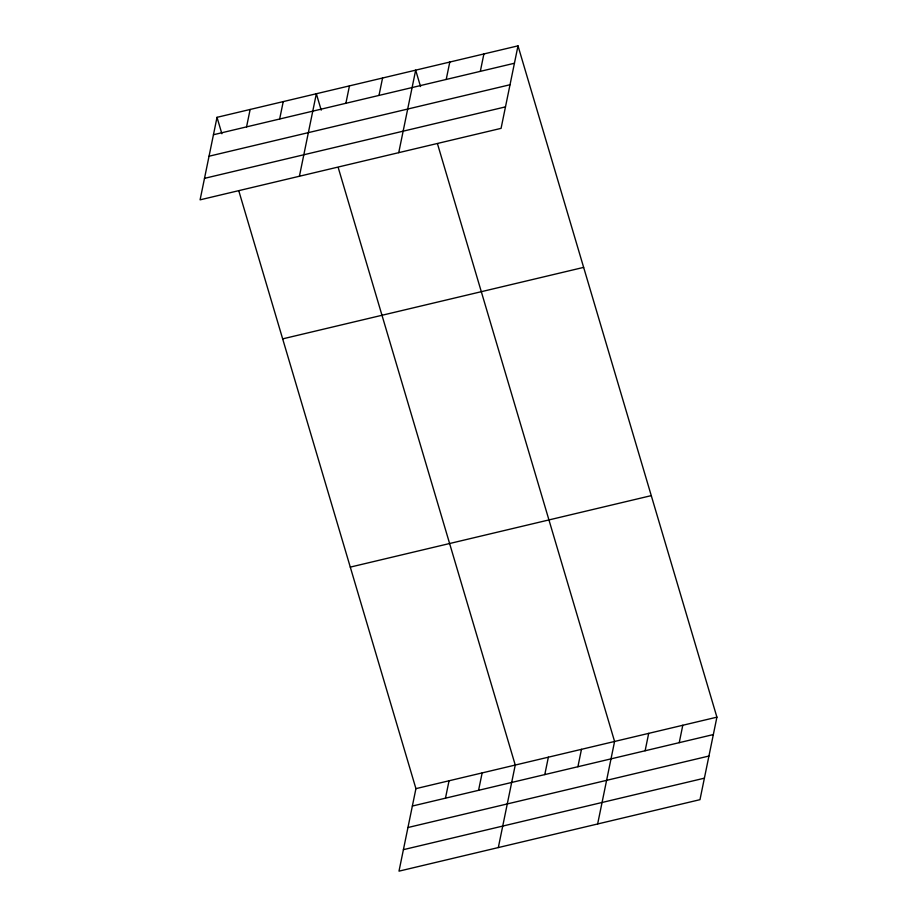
<?xml version="1.0" encoding="UTF-8"?>
<svg xmlns="http://www.w3.org/2000/svg" width="917" height="917" viewBox="0 0 917 917"><rect width="100%" height="100%" fill="white"/><g stroke="black" fill="none" stroke-linecap="round" stroke-linejoin="round"><path stroke-width="1.38" d="M217.02 117.33L200.089 199.837L501.072 128.357L518.002 45.85L217.02 117.33L221.88 133.744M246.558 126.878L250.135 109.467M279.662 119.015L283.238 101.604M299.412 176.247L316.342 93.74L321.214 110.155M345.881 103.289L349.457 85.877M378.996 95.425L382.561 78.014M398.735 152.658L415.676 70.151L420.536 86.565M446.212 79.458L449.788 62.058M480.325 71.354L483.889 53.954M238.901 191.183L415.928 788.643L398.998 871.15L699.98 799.67L716.911 717.163L518.002 45.85M445.467 798.18L449.043 780.78M478.571 790.316L482.147 772.916M498.321 847.56L515.251 765.053L338.224 167.593M544.79 774.59L548.366 757.19M577.905 766.727L581.47 749.327M597.643 823.97L614.585 741.463L437.547 144.003M645.121 750.759L648.697 733.359M679.233 742.667L682.798 725.255M213.455 134.742L514.437 63.25M209.042 156.222L510.024 84.742M204.491 178.356L505.485 106.876M282.665 338.866L583.648 267.386M350.294 567.107L651.276 495.627M415.928 788.643L716.911 717.163M412.363 806.043L713.346 734.563M407.95 827.524L708.933 756.044M403.4 849.669L704.394 778.178"/></g></svg>
